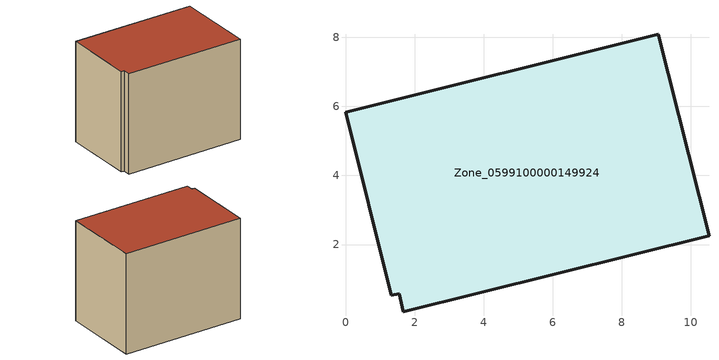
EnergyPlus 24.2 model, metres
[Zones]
Zone_0599100000149924
 floor ground (C_G): 1.55,0.57 1.33,0.54 0,5.83 9.06,8.09 10.53,2.25 1.68,0.05 z0
 wall outside (C_F): 10.53,2.25 9.06,8.09 0,5.83 1.33,0.54 1.55,0.57 1.68,0.05 10.53,2.25 z0:7.58
 roof outside (C_R): 1.68,0.05 10.53,2.25 9.06,8.09 0,5.83 1.33,0.54 1.55,0.57 z7.58
[BUILDING]
Pand.0599100000149924: North Axis=0; Terrain=City; Loads Convergence Tolerance Value=0.04; Temperature Convergence Tolerance Value=0.4; Solar Distribution=FullExterior; Maximum Number of Warmup Days=25; Minimum Number of Warmup Days=1
[Site:Location]
Rotterdam.The.Hague.AP_ZH_NLD Design_Conditions: Latitude=51.96; Longitude=4.45; Time Zone=1; Elevation=-4.5
[SITE:GROUNDTEMPERATURE:BUILDINGSURFACE]
18, 18, 18, 18, 18, 18, 18, 18, 18, 18, 18, 18
[MATERIAL] Thermal Absorptance=0.9; Solar Absorptance=0.7; Visible Absorptance=0.7
Name | Roughness | Thickness | Conductivity | Density | Specific Heat
G.TI.1965-1974 | MediumSmooth | 0.15 | 0.882353 | 540 | 1210
F.TI.1965-1974 | Rough | 0.3 | 0.697674 | 1920 | 840
R.TI.1965-1974 | MediumRough | 0.2 | 0.232558 | 1500 | 1000
[CONSTRUCTION]
C_G: G.TI.1965-1974
C_F: F.TI.1965-1974
C_R: R.TI.1965-1974
[ZONE]
Zone_0599100000149924: Type=1; Multiplier=1; Ceiling Height=Autocalculate; Volume=Autocalculate; Floor Area=autocalculate; Part of Total Floor Area=Yes
[ZONEINFILTRATION:DESIGNFLOWRATE]
Infil_Zone_0599100000149924: Zone or ZoneList or Space or SpaceList=Zone_0599100000149924; Schedule=AlwaysOn; Design Flow Rate Calculation Method=Flow/Area; Flow Rate per Floor Area=0.003; Constant Term Coefficient=1; Temperature Term Coefficient=0; Velocity Term Coefficient=0; Velocity Squared Term Coefficient=0
[HVACTEMPLATE:ZONE:IDEALLOADSAIRSYSTEM]
Zone_0599100000149924: Maximum Heating Supply Air Temperature=50; Minimum Cooling Supply Air Temperature=13; Maximum Heating Supply Air Humidity Ratio=0.0156; Minimum Cooling Supply Air Humidity Ratio=0.0077; Heating Limit=NoLimit; Cooling Limit=NoLimit; Dehumidification Control Type=ConstantSensibleHeatRatio; Cooling Sensible Heat Ratio=0.7; Dehumidification Setpoint=60; Humidification Control Type=None; Humidification Setpoint=30; Outdoor Air Method=None; Outdoor Air Flow Rate per Person=0.00944; Outdoor Air Flow Rate per Zone Floor Area=0; Outdoor Air Flow Rate per Zone=0; Demand Controlled Ventilation Type=None; Outdoor Air Economizer Type=NoEconomizer; Heat Recovery Type=None; Sensible Heat Recovery Effectiveness=0.7; Latent Heat Recovery Effectiveness=0.65
[ZONECONTROL:THERMOSTAT]
ThermostatControl_Zone_0599100000149924: Zone or ZoneList=Zone_0599100000149924; Control Type Schedule=DualSetpointControlType; Control 1=Thermostat_Zone_0599100000149924; Temperature Difference Between Cutout And Setpoint=0
[THERMOSTATSETPOINT:DUALSETPOINT]
Thermostat_Zone_0599100000149924: Heating Setpoint Temperature Schedule=HeatingSetpoint_Zone_0599100000149924; Cooling Setpoint Temperature Schedule=CoolingSetpoint_Zone_0599100000149924
[SCHEDULE:COMPACT]
HeatingSetpoint_Zone_0599100000149924: Through: 12/31, For: AllDays, Until: 24:00, 21
CoolingSetpoint_Zone_0599100000149924: Through: 12/31, For: AllDays, Until: 24:00, 24
DualSetpointControlType: Through: 12/31, For: AllDays, Until: 24:00, 4
AlwaysOn: Through: 12/31, For: AllDays, Until: 24:00, 1
